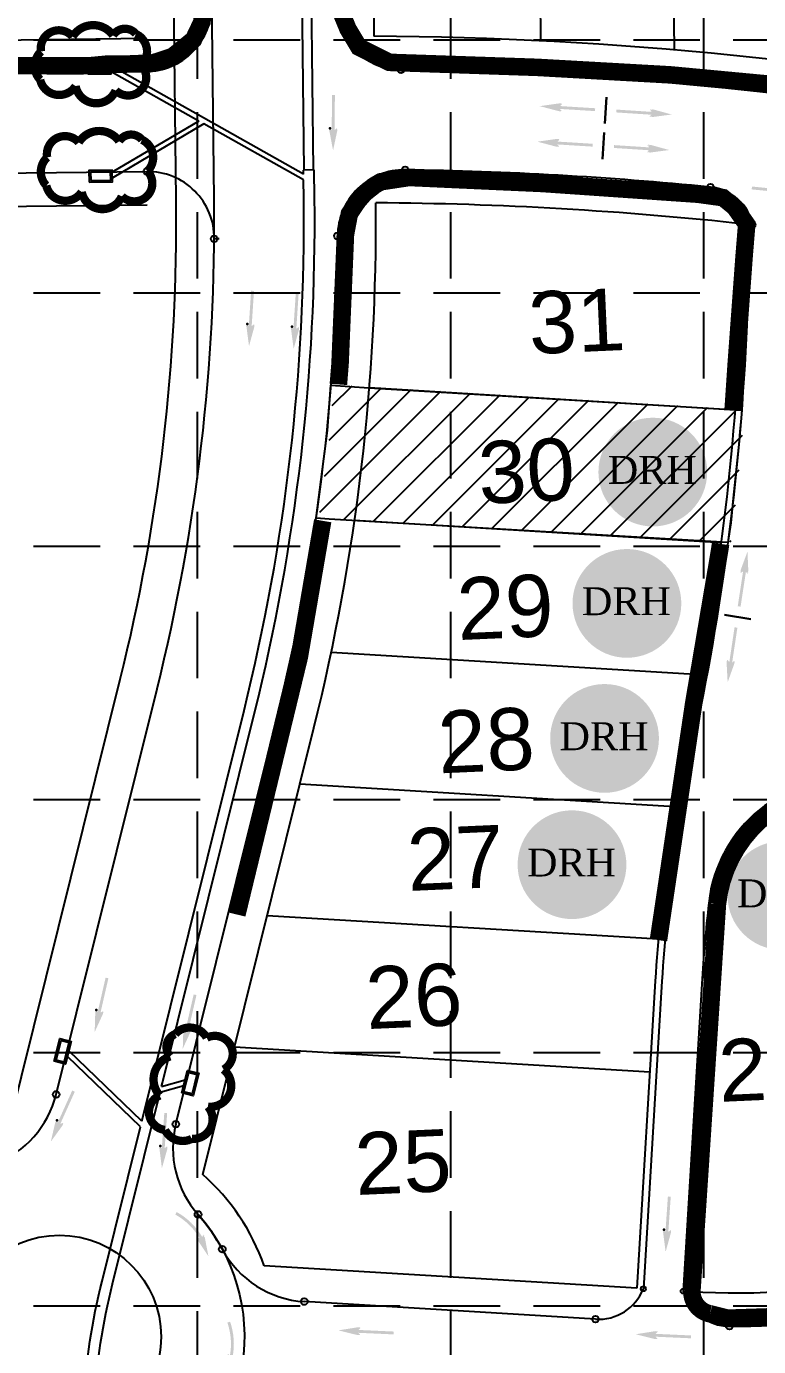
# Model space of a CAD drawing. Header units: feet. Extents: x 6037 to 11520, y 4436 to 7866.
# Drawn here: x 8891.8 to 9139, y 6650.5 to 7096.5 of the extents above; entities that cross this region are included whole.
import ezdxf
from ezdxf.enums import TextEntityAlignment as Align

# ---------------------------------------------------------------- set-up
doc = ezdxf.new("R2010")
doc.units = ezdxf.units.FT
doc.header["$LTSCALE"] = 0.4
doc.header["$MEASUREMENT"] = 0
doc.linetypes.add('DASHED2', pattern=[0.375, 0.25, -0.125])
doc.linetypes.add('HIDDEN', pattern=[0.375, 0.25, -0.125])
for name, color, linetype in [('1 DR HORTON LOT', 7, 'Continuous'), ('1 EROSION BLANKET', 84, 'Continuous'), ('1 LOT NUMBER', 7, 'Continuous'), ('1 SODDED LOT', 2, 'Continuous'), ('BASE', 7, 'Continuous'), ('grid', 254, 'HIDDEN'), ('LOTLINE', 7, 'Continuous'), ('PAVING', 7, 'Continuous'), ('ROW', 7, 'Continuous'), ('STORM', 7, 'Continuous'), ('STORM INLET', 7, 'Continuous')]:
    doc.layers.add(name, color=color, linetype=linetype)
doc.styles.add('DRHorton', font='dutcheb.ttf')
doc.styles.get("Standard").update_dxf_attribs({"font": 'ARIAL.TTF'})

# ---------------------------------------------------------------- blocks, each defined once
blk = doc.blocks.new('DRHorton')
h = blk.add_hatch(color=1)
h.paths.add_polyline_path([(78.69822540696084, 25.78470422915278, 1), (40.43404856909645, 25.78470422915278, 1)])
h.paths.add_polyline_path([(42.32948281545312, 17.90510793809595), (76.50029822822269, 17.90510793809595), (76.50029822822269, 34.86907338622756), (42.32948281545312, 34.86907338622756)], flags=24)
at = {"layer": 'BASE', "color": 176, "style": 'DRHorton'}
blk.add_text('DRH', height=9.814143575853077, dxfattribs=at).set_placement((59.39083912051757, 21.64263810623019), align=Align.CENTER)

msp = doc.modelspace()

# ---------------------------------------------------------------- hatches: boundary and pattern name
at = {"layer": '1 SODDED LOT'}
h = msp.add_hatch(dxfattribs=at)
h.set_pattern_fill('ANSI31', color=256, scale=60, style=0)
h.set_pattern_definition([(45, (1.04041867561682, 0.2034553309040348), (-5.303300858899106, 5.303300858899107), [])])
h.paths.add_polyline_path([(9008.52785893801, 6974.600619823215), (9134.418570892318, 6967.015358127732), (9133.465510819353, 6956.59934032041), (9131.535943549885, 6937.326483412042), (9130.687769981838, 6928.961664307586), (9129.740950700072, 6922.289191145943), (8995.12436154732, 6930.230222989583), (8990.645975670337, 6930.544258086578), (8994.46781265055, 6960.202115018357), (8995.628761720915, 6975.461403256948)])
h.paths.add_polyline_path([(9433.1731937739, 6958.757999193282), (9434.564522240134, 6821.064969304913), (9481.586926319183, 6807.52101882167), (9503.83446381338, 6801.003067570658), (9527.201899513193, 6795.297600176373), (9525.520212348876, 6937.371109410111), (9495.09277857308, 6947.162203523665), (9463.792046157118, 6959.091057040347), (9432.98126000683, 6970.835193424726)])
h.paths.add_polyline_path([(10047.3273361699, 5834.321964732684), (10182.00599470116, 5824.909856188971), (10185.53501493582, 5875.243845239642), (10048.62104924172, 5885.030874458242), (10045.0653290183, 5834.515466510275)])
h.paths.add_polyline_path([(10015.60524731607, 5592.875350085265), (10151.5557614311, 5562.680375982402), (10159.65382092244, 5603.991631898768), (10164.04499762996, 5630.246317245646), (10025.39195598644, 5652.241352050081), (10020.74199250802, 5627.800089016223), (10017.92041894364, 5612.956657899565), (10013.46689319952, 5593.464240761266)])
h.paths.add_polyline_path([(10001.0218576987, 5534.402171551361), (10134.33472496356, 5496.274015883329), (10117.37028215871, 5440.956513532375), (10113.16550493173, 5430.261631153378), (9981.248396506102, 5477.529890802815), (9986.705850658998, 5493.879209773011), (9998.81017428557, 5534.751608768869)])
h.paths.add_polyline_path([(8799.811367951577, 5797.585792012958), (8937.90831683025, 5755.169946811931), (8938.904090997696, 5756.449238733265), (8958.34353739152, 5776.678823374001), (8971.054306959102, 5789.676440794647), (8987.334043712557, 5807.761877199318), (8991.834919988014, 5813.311904288241), (8833.378331828279, 5856.267757607255), (8823.88221735754, 5843.496568411951), (8818.253376948225, 5836.239908352558), (8806.071013993966, 5822.017903043634), (8789.546429217875, 5805.988009748224)])
h.paths.add_polyline_path([(9300.855232264503, 5666.120061407158), (9335.757725457825, 5647.90570633985), (9418.13697882342, 5605.292278494195), (9427.474541872465, 5598.815854657276), (9416.169878493673, 5581.977829897578), (9407.867536122483, 5566.519481596742), (9399.603212533528, 5547.977890506384), (9398.582592952063, 5545.681376590807), (9270.58705641506, 5612.104355641559), (9260.788528510411, 5617.662520506434), (9264.348311135649, 5619.478897654686), (9272.035950292568, 5625.268601811252), (9278.977667712714, 5632.542671440398), (9285.485473518353, 5642.039096606802), (9296.987369449194, 5660.595222292092), (9299.409929785703, 5664.20188619209)])
h.paths.add_polyline_path([(9340.083506327372, 5715.391747261171), (9464.444091086652, 5650.81232984282), (9471.895389714597, 5665.112606341268), (9485.44507469536, 5691.047067409243), (9497.796262826634, 5716.363520695106), (9366.293710731488, 5768.240021584128), (9363.203783145542, 5761.051314749066), (9353.391772776888, 5741.520237185453), (9342.125481432662, 5722.468473826923), (9338.294872019536, 5716.715465529542)])
h.paths.add_polyline_path([(9575.043716532922, 5805.498601187099), (9699.561748800357, 5777.936329375018), (9697.430077040424, 5767.000516119912), (9689.854183371206, 5736.05648329931), (9681.146351479389, 5706.875880173991), (9670.600194451696, 5677.083154978905), (9660.319432957289, 5651.858948454616), (9651.878571515403, 5632.229914109992), (9534.787198525753, 5688.630507322773), (9524.715842070002, 5694.729814323483), (9530.18092058573, 5705.703313706877), (9536.329439332001, 5720.392670131208), (9540.471632020823, 5730.382848265133), (9548.043949010183, 5751.388452498603), (9553.091556863686, 5767.164685168278), (9557.735161800128, 5782.43849202972), (9563.94860538126, 5808.532298577193)])
h.paths.add_polyline_path([(9726.835890353153, 5864.795196468092), (9850.234421823849, 5856.108412127756), (9861.561354818403, 5855.026511186064), (9857.071458802935, 5792.935879610539), (9720.090404603447, 5803.398072707916), (9717.861205762181, 5803.506411342452), (9721.18795959906, 5826.204409434984), (9724.624972320069, 5864.880159960117)])
h.paths.add_polyline_path([(8953.396488701865, 6034.436575728772), (8960.948788059075, 6160.207292668181), (8982.89850439968, 6158.851143086611), (9005.641581321479, 6157.497221610529), (8997.658711528067, 6020.481024683542), (8952.70696958744, 6023.215365320315)])
h.paths.add_polyline_path([(8959.677006069538, 6176.026929471624), (8967.869531122007, 6310.865716301068), (8926.314604730775, 6313.257304036793), (8921.038545650377, 6312.91792124512), (8915.321333282665, 6310.923231769586), (8910.328185163682, 6307.596997705334), (8906.696795346972, 6303.250219453708), (8904.098874665306, 6297.978617704197), (8902.957177847036, 6292.106146216929), (8897.01413420723, 6193.566831417818), (8897.649561558312, 6188.067220206814), (8900.027553225596, 6183.127294719245), (8903.85932542765, 6179.296031397336), (8908.928408079171, 6176.896713173755), (8959.513141144018, 6173.84029549653)])
h.paths.add_polyline_path([(9499.022401671102, 6148.720666181383), (9507.232030023983, 6283.660731984966), (9518.731880035068, 6282.102623408206), (9550.353748258536, 6277.756428137587), (9556.246394565644, 6276.32490629944), (9561.301096903482, 6273.542888996872), (9565.544952669696, 6269.549373276477), (9568.5620661187, 6264.638445104401), (9570.232920211502, 6259.154286883066), (9570.429034131166, 6253.334179867759), (9561.803833847347, 6154.723118474762), (9560.554130128561, 6149.131587929873), (9557.70625398429, 6144.742467687955), (9553.748208792387, 6141.559151816509), (9549.066128789445, 6139.726331409485), (9511.309415628724, 6144.430868333518), (9504.230665741447, 6145.248878530734), (9499.0299524397, 6146.066880741908)])
h.paths.add_polyline_path([(9616.395478676697, 6639.762181060349), (9623.903753962028, 6765.681126909945), (9637.724000791432, 6764.227715332945), (9667.988717711787, 6762.454814192832), (9672.713026087253, 6762.181060687508), (9683.29277152418, 6762.04421188599), (9705.813593853747, 6761.748584613895), (9712.070384439785, 6761.792308189311), (9713.53093564425, 6624.565479426421), (9675.56196198852, 6624.816736253764), (9645.765127781933, 6626.198656790195), (9637.6924435831, 6626.584150983594), (9624.41907552022, 6627.755240033091), (9615.704737897957, 6628.437806972035)])
h.paths.add_polyline_path([(9758.380955632101, 6636.240832038189), (9757.19234984791, 6762.26737382049), (9892.087566777549, 6763.63368164643), (9893.75491778472, 6626.412483042568), (9758.461482444955, 6625.117889866349)])
h.paths.add_polyline_path([(10276.02367602393, 6641.944933819435), (10402.09790256472, 6638.450968932453), (10399.40754752284, 6548.360901665066), (10262.18803328039, 6552.341895272904), (10264.76680474189, 6642.368737052335)])
h.paths.add_polyline_path([(10162.1803404765, 6764.127466558117), (10163.54995864316, 6629.10197407212), (10208.4286215076, 6629.06190011752), (10214.14075587304, 6629.696095605088), (10219.62208399604, 6631.800481342156), (10224.3360303031, 6635.278362342218), (10227.98815897547, 6639.81855452498), (10230.35222661333, 6645.119896291815), (10231.27576067888, 6650.885370799466), (10234.08988650659, 6750.487483929786), (10233.43931346177, 6755.782468807847), (10231.27988195609, 6760.361848494638), (10227.77199798596, 6764.093741506249), (10223.31816314606, 6766.554216833121), (10162.12384954107, 6766.380760018872)])
h.paths.add_polyline_path([(9983.410065276561, 6638.559890547993), (9982.19168326455, 6764.516091279655), (10071.97360418704, 6765.471828742917), (10073.52614818631, 6628.214517260876), (9983.461478209718, 6627.245459080939)])
h.paths.add_polyline_path([(10282.42513815878, 6866.900006089432), (10408.37496100331, 6863.349843430724), (10409.71776143043, 6910.830244277846), (10272.53951883544, 6914.573205942519), (10271.1489704681, 6867.181274459499)])
h.paths.add_polyline_path([(10068.44196399759, 6781.192630300819), (10067.14167160109, 6916.189604633792), (10159.96062057281, 6917.117327064625), (10161.90545128679, 6779.884788282297), (10068.46355654639, 6778.918796742171)])
h.paths.add_polyline_path([(9787.00798002233, 6902.092005874241), (9788.347586459617, 6776.068011639072), (9813.48715663959, 6776.3278774188), (9835.00284361491, 6776.551941775953), (9833.504715193625, 6913.820098301907), (9786.811130160308, 6913.377839327859)])
h.paths.add_polyline_path([(9951.869916092566, 7083.820705666572), (9953.275212744766, 6948.731540474313), (9998.333224761946, 6949.29293521056), (10043.36369781607, 6949.76746577698), (10041.76400934933, 7087.021111666125), (9951.842259378738, 7086.057651701049)])
h.paths.add_polyline_path([(9562.977603033594, 6974.310407087038), (9561.110723334214, 7137.787704567065), (9567.671428676573, 7130.993875523778), (9580.62062884943, 7117.517494934889), (9591.808071329377, 7108.249310825173), (9604.221564340713, 7100.069847736311), (9606.756988797306, 7098.829168324042), (9608.197360462304, 6953.736240741826), (9598.739779933452, 6955.010780968661), (9584.783707582383, 6957.880724584531), (9567.748437684955, 6961.388241783381), (9562.914782993883, 6962.642784963124)])
h.paths.add_polyline_path([(9435.728694738029, 7364.000330754327), (9435.706116026473, 7375.289462442948), (9481.864877029098, 7375.758211115561), (9483.65415896621, 7182.9792900423), (9466.875041166046, 7186.544993537127), (9459.142627276042, 7188.216232373126), (9453.84694797237, 7189.212483023251), (9448.23953820453, 7190.291988152594), (9442.197672224838, 7191.416933856202), (9437.34298430116, 7192.325010625751)])
h.paths.add_polyline_path([(9064.850293005826, 7234.565889650748), (9063.17718692941, 7371.018064433943), (9157.638597337744, 7372.069426754195), (9159.435724420397, 7227.990670498495), (9159.436165985811, 7227.961066243872), (9153.615774499453, 7228.317347498663), (9137.73510984926, 7229.30213817971), (9129.678380880761, 7229.812030936439), (9109.822391112088, 7230.723557675774), (9073.882086723806, 7232.014061998912), (9064.893949106527, 7232.313849998456)])
h.paths.add_polyline_path([(9061.32745468698, 7539.736976078882), (9061.32745468698, 7541.97964810488), (9107.394075706336, 7542.517332284888), (9109.05514176577, 7405.245334473131), (9062.735636233221, 7404.723039394461)])
at = {"layer": 'PAVING', "linetype": 'Continuous', "lineweight": 30}
h = msp.add_hatch(color=256, dxfattribs=at)
edge = h.paths.add_edge_path()
edge.add_line((8996.555801806546, 7062.013074192126), (8995.866423346197, 7061.402454143922))
edge.add_line((8995.866423346197, 7061.402454143923), (8995.971175052957, 7073.311396192682))
edge.add_line((8995.971175052953, 7073.311396192681), (8995.003603751476, 7073.315351238757))
edge.add_line((8995.003603751476, 7073.315351238758), (8994.898657667143, 7061.410793218371))
edge.add_line((8994.898657667145, 7061.410793218371), (8994.341416447776, 7062.019078085524))
edge.add_line((8994.341416447776, 7062.019078085523), (8994.339684516024, 7062.020162993437))
edge.add_ellipse((8994.28119211795, 7061.418659157203), major_axis=(0.005556915045694732, 0.6300954488040985), ratio=0.2857142857142859, start_angle=342.8173277777778, end_angle=484.7269333333335)
edge.add_line((8994.130066377042, 7061.061020132134), (8994.130529893071, 7061.062267782094))
edge.add_line((8994.130529893066, 7061.062267782094), (8995.351945320754, 7054.601451760338))
edge.add_line((8995.35194532076, 7054.601451760338), (8996.736358642906, 7061.034874178396))
edge.add_line((8996.736358642906, 7061.034874178396), (8996.737267589262, 7061.033429112098))
edge.add_ellipse((8996.594564992345, 7061.403576642584), major_axis=(0.005556915045694732, 0.6300954488040985), ratio=0.2857142857142855, start_angle=234.1684722222222, end_angle=374.4967194444445)
edge.add_line((8996.554879736806, 7062.014008534352), (8996.555801806544, 7062.013074192126))
edge.add_line((8996.555801806546, 7062.013074192126), (8996.555801806546, 7062.013074192126))
h = msp.add_hatch(color=256, dxfattribs=at)
edge = h.paths.add_edge_path()
edge.add_line((9072.484899120209, 7067.997857568434), (9071.914180656417, 7068.597361673534))
edge.add_line((9071.914180656417, 7068.597361673532), (9083.800867315204, 7067.863611536101))
edge.add_line((9083.800867315204, 7067.863611536102), (9083.861924349625, 7068.829227409094))
edge.add_line((9083.861924349629, 7068.829227409093), (9071.975131943023, 7069.56320585056))
edge.add_line((9071.975131943023, 7069.563205850562), (9072.633901176443, 7070.207238219116))
edge.add_line((9072.633901176445, 7070.207238219116), (9072.635355925222, 7070.208810089643))
edge.add_ellipse((9072.029230874174, 7070.291359164934), major_axis=(0.6289239918097324, -0.03880302162658782), ratio=0.2857142857142854, start_angle=345.5032805555555, end_angle=485.8315277777779)
edge.add_line((9071.670044677898, 7070.459758884219), (9071.671127869588, 7070.45755581883))
edge.add_line((9071.67112786959, 7070.457555818832), (9065.154449188944, 7069.530445362973))
edge.add_line((9065.154449188945, 7069.530445362974), (9071.515355729058, 7067.855952723789))
edge.add_line((9071.515355729058, 7067.855952723789), (9071.51407227404, 7067.857081328214))
edge.add_ellipse((9071.881460640723, 7067.982661640881), major_axis=(0.6289239918097324, -0.03880302162658782), ratio=0.2857142857142856, start_angle=235.2730666666667, end_angle=377.1826722222223)
edge.add_line((9072.485589525899, 7067.998675108758), (9072.484899120205, 7067.997857568434))
edge.add_line((9072.484899120209, 7067.997857568434), (9072.484899120209, 7067.997857568434))
edge.add_line((9072.484899120209, 7067.997857568434), (9072.484899120209, 7067.997857568434))
h = msp.add_hatch(color=256, dxfattribs=at)
edge = h.paths.add_edge_path()
edge.add_line((9102.230091853115, 7066.116251573039), (9102.87195551141, 7066.639099275184))
edge.add_line((9102.871955511408, 7066.639099275186), (9090.987697606022, 7067.408912320958))
edge.add_line((9090.987697606022, 7067.408912320958), (9091.048761363803, 7068.374753136306))
edge.add_line((9091.048761363807, 7068.374753136306), (9102.93313174037, 7067.604936728856))
edge.add_line((9102.933131740368, 7067.604936728854), (9102.361118690764, 7068.326844919582))
edge.add_line((9102.36111869076, 7068.32684491958), (9102.359011208768, 7068.328701948041))
edge.add_ellipse((9102.970706783288, 7068.3342202316), major_axis=(-0.6288007243015328, 0.04075182301578636), ratio=0.2857142857142855, start_angle=-125.83152777777792, end_angle=14.496719444444523, ccw=False)
edge.add_line((9103.348248943757, 7068.456019681989), (9103.34776720579, 7068.453491617694))
edge.add_line((9103.34776720579, 7068.453491617696), (9109.695773927018, 7066.712742123418))
edge.add_line((9109.695773927018, 7066.712742123416), (9103.174258235753, 7065.853544379868))
edge.add_line((9103.174258235753, 7065.853544379868), (9103.175036340253, 7065.854432620307))
edge.add_ellipse((9102.826399407726, 7066.025303671646), major_axis=(-0.6288007243015328, 0.04075182301578636), ratio=0.2857142857142859, start_angle=-17.182672222222322, end_angle=124.7269333333333, ccw=False)
edge.add_line((9102.229103152175, 7066.117310867881), (9102.230091853113, 7066.11625157304))
edge.add_line((9102.230091853115, 7066.116251573039), (9102.230091853115, 7066.116251573039))
edge.add_line((9102.230091853115, 7066.116251573039), (9102.230091853115, 7066.116251573039))
h = msp.add_hatch(color=256, dxfattribs=at)
edge = h.paths.add_edge_path()
edge.add_line((9071.665279612767, 7055.997299746205), (9071.094561148975, 7056.596803851304))
edge.add_line((9071.094561148975, 7056.5968038513), (9082.981247807762, 7055.86305371387))
edge.add_line((9082.981247807766, 7055.863053713871), (9083.042304842187, 7056.828669586862))
edge.add_line((9083.042304842187, 7056.828669586861), (9071.155512435582, 7057.562648028328))
edge.add_line((9071.155512435584, 7057.56264802833), (9071.814281669003, 7058.206680396885))
edge.add_line((9071.814281668998, 7058.206680396885), (9071.815736417775, 7058.208252267411))
edge.add_ellipse((9071.209611366732, 7058.290801342702), major_axis=(0.6289239918097324, -0.03880302162658782), ratio=0.2857142857142854, start_angle=345.5032805555555, end_angle=485.8315277777779)
edge.add_line((9070.850425170456, 7058.459201061989), (9070.851508362146, 7058.4569979966))
edge.add_line((9070.851508362148, 7058.4569979966), (9064.334829681502, 7057.529887540742))
edge.add_line((9064.334829681504, 7057.529887540742), (9070.695736221616, 7055.855394901557))
edge.add_line((9070.695736221616, 7055.855394901557), (9070.694452766598, 7055.856523505982))
edge.add_ellipse((9071.061841133287, 7055.982103818649), major_axis=(0.6289239918097324, -0.03880302162658782), ratio=0.2857142857142856, start_angle=235.2730666666667, end_angle=377.1826722222223)
edge.add_line((9071.665970018457, 7055.998117286528), (9071.665279612764, 7055.997299746204))
edge.add_line((9071.665279612767, 7055.997299746205), (9071.665279612767, 7055.997299746205))
edge.add_line((9071.665279612767, 7055.997299746205), (9071.665279612767, 7055.997299746205))
h = msp.add_hatch(color=256, dxfattribs=at)
edge = h.paths.add_edge_path()
edge.add_line((9101.410472345673, 7054.115693750808), (9102.052336003968, 7054.638541452952))
edge.add_line((9102.052336003966, 7054.638541452954), (9090.16807809858, 7055.408354498726))
edge.add_line((9090.16807809858, 7055.408354498726), (9090.229141856362, 7056.374195314074))
edge.add_line((9090.229141856365, 7056.374195314074), (9102.113512232929, 7055.604378906624))
edge.add_line((9102.11351223293, 7055.604378906624), (9101.541499183326, 7056.326287097352))
edge.add_line((9101.541499183324, 7056.32628709735), (9101.539391701332, 7056.328144125811))
edge.add_ellipse((9102.151087275846, 7056.333662409368), major_axis=(-0.6288007243015328, 0.04075182301578636), ratio=0.2857142857142855, start_angle=-125.83152777777792, end_angle=14.496719444444523, ccw=False)
edge.add_line((9102.528629436321, 7056.455461859758), (9102.528147698355, 7056.452933795463))
edge.add_line((9102.528147698355, 7056.452933795465), (9108.876154419582, 7054.712184301186))
edge.add_line((9108.876154419577, 7054.712184301185), (9102.354638728311, 7053.852986557637))
edge.add_line((9102.354638728311, 7053.852986557637), (9102.355416832812, 7053.853874798076))
edge.add_ellipse((9102.00677990029, 7054.024745849414), major_axis=(-0.6288007243015328, 0.04075182301578636), ratio=0.2857142857142859, start_angle=-17.182672222222322, end_angle=124.7269333333333, ccw=False)
edge.add_line((9101.409483644733, 7054.11675304565), (9101.410472345671, 7054.115693750809))
edge.add_line((9101.410472345673, 7054.115693750808), (9101.410472345673, 7054.115693750808))
edge.add_line((9101.410472345673, 7054.115693750808), (9101.410472345673, 7054.115693750808))
at = {"layer": 'PAVING'}
h = msp.add_hatch(color=256, dxfattribs=at)
edge = h.paths.add_edge_path()
edge.add_line((9147.906655100223, 7039.753099318439), (9148.565159037285, 7040.254786936209))
edge.add_line((9148.565159037285, 7040.25478693621), (9136.712439594465, 7041.413338179575))
edge.add_line((9136.712439594463, 7041.413338179576), (9136.805338330798, 7042.376630903084))
edge.add_line((9136.805338330802, 7042.376630903083), (9148.657837935696, 7041.217957280652))
edge.add_line((9148.657837935694, 7041.217957280653), (9148.10951116408, 7041.95796626432))
edge.add_line((9148.109511164083, 7041.957966264319), (9148.108048835229, 7041.960033935668))
edge.add_ellipse((9148.719597197305, 7041.945521360529), major_axis=(-0.6271293849144712, 0.06131792955783588), ratio=0.2857142857142855, start_angle=-125.83152777777792, end_angle=14.496719444444523, ccw=False)
edge.add_line((9149.100924892793, 7042.054894182325), (9149.099729970561, 7042.052892532951))
edge.add_line((9149.09972997056, 7042.052892532949), (9155.387388400984, 7040.10493867918))
edge.add_line((9155.387388400984, 7040.10493867918), (9148.841796329665, 7039.459368569344))
edge.add_line((9148.841796329667, 7039.459368569343), (9148.842624801251, 7039.460372938177))
edge.add_ellipse((9148.499769344256, 7039.642567332785), major_axis=(-0.6271293849144712, 0.06131792955783588), ratio=0.2857142857142855, start_angle=-17.182672222222322, end_angle=124.7269333333333, ccw=False)
edge.add_line((9147.905805724276, 7039.754081653738), (9147.906655100223, 7039.753099318438))
edge.add_line((9147.906655100223, 7039.753099318439), (9147.906655100223, 7039.753099318439))
edge.add_line((9147.906655100223, 7039.753099318439), (9147.906655100223, 7039.753099318439))
at = {"layer": 'PAVING', "linetype": 'Continuous', "lineweight": 30}
h = msp.add_hatch(color=256, dxfattribs=at)
edge = h.paths.add_edge_path()
edge.add_line((8968.597167174388, 6995.802155392517), (8967.874254689705, 6995.231497086987))
edge.add_line((8967.874254689701, 6995.231497086987), (8968.652409802964, 7007.115557134879))
edge.add_line((8968.652409802968, 7007.115557134881), (8967.686360610363, 7007.174093538575))
edge.add_line((8967.68636061036, 7007.174093538575), (8966.908445811332, 6995.294774688169))
edge.add_line((8966.908445811336, 6995.294774688167), (8966.386692053395, 6995.933354137432))
edge.add_line((8966.386692053395, 6995.933354137432), (8966.384750825831, 6995.934605924157))
edge.add_ellipse((8966.292326681149, 6995.337373973305), major_axis=(0.04119077063332988, 0.6287721958890156), ratio=0.2857142857142858, start_angle=342.8173277777778, end_angle=484.7269333333335)
edge.add_line((8966.121212275404, 6994.988856366919), (8966.121595120652, 6994.990021379489))
edge.add_line((8966.121595120652, 6994.99002137949), (8966.975849255497, 6988.470351401101))
edge.add_line((8966.975849255497, 6988.470351401102), (8968.721905052003, 6994.815285738501))
edge.add_line((8968.721905052003, 6994.815285738501), (8968.722678069262, 6994.813827372443))
edge.add_ellipse((8968.601142188849, 6995.191454510324), major_axis=(0.04119077063332988, 0.6287721958890156), ratio=0.2857142857142856, start_angle=234.1684722222222, end_angle=374.4967194444445)
edge.add_line((8968.596050918073, 6995.803153858823), (8968.597167174388, 6995.802155392516))
edge.add_line((8968.597167174388, 6995.802155392517), (8968.597167174388, 6995.802155392517))
h = msp.add_hatch(color=256, dxfattribs=at)
edge = h.paths.add_edge_path()
edge.add_line((8983.667377805166, 6994.871184693466), (8982.944465320483, 6994.300526387936))
edge.add_line((8982.944465320488, 6994.300526387937), (8983.722620433751, 7006.184586435828))
edge.add_line((8983.722620433751, 7006.184586435829), (8982.756571241147, 7006.243122839523))
edge.add_line((8982.756571241143, 7006.243122839523), (8981.978656442116, 6994.363803989118))
edge.add_line((8981.97865644212, 6994.363803989118), (8981.456902684178, 6995.002383438382))
edge.add_line((8981.456902684178, 6995.002383438381), (8981.454961456615, 6995.003635225106))
edge.add_ellipse((8981.362537311932, 6994.406403274255), major_axis=(0.04119077063332988, 0.6287721958890156), ratio=0.2857142857142858, start_angle=342.8173277777778, end_angle=484.7269333333335)
edge.add_line((8981.191422906186, 6994.057885667869), (8981.191805751434, 6994.059050680439))
edge.add_line((8981.19180575143, 6994.059050680439), (8982.046059886276, 6987.53938070205))
edge.add_line((8982.046059886281, 6987.53938070205), (8983.792115682787, 6993.88431503945))
edge.add_line((8983.792115682787, 6993.88431503945), (8983.792888700045, 6993.882856673393))
edge.add_ellipse((8983.671352819627, 6994.260483811274), major_axis=(0.04119077063332988, 0.6287721958890156), ratio=0.2857142857142856, start_angle=234.1684722222222, end_angle=374.4967194444445)
edge.add_line((8983.666261548857, 6994.872183159773), (8983.667377805172, 6994.871184693467))
edge.add_line((8983.667377805166, 6994.871184693466), (8983.667377805166, 6994.871184693466))
h = msp.add_hatch(color=256, dxfattribs=at)
edge = h.paths.add_edge_path()
edge.add_line((9135.224887280376, 6911.557628654544), (9134.759750885234, 6912.242757483573))
edge.add_line((9134.759750885234, 6912.242757483573), (9132.956287012286, 6900.470922390906))
edge.add_line((9132.956287012288, 6900.470922390906), (9131.999342323823, 6900.616251183898))
edge.add_line((9131.999342323817, 6900.616251183899), (9133.803040986817, 6912.387871422677))
edge.add_line((9133.803040986817, 6912.387871422677), (9133.03405698875, 6911.880834849233))
edge.add_line((9133.03405698875, 6911.880834849231), (9133.03210188081, 6911.879451232682))
edge.add_ellipse((9133.079969299577, 6912.489296068862), major_axis=(-0.09545337829353409, -0.622848140786191), ratio=0.2857142857142856, start_angle=-125.83152777777792, end_angle=14.496719444444523, ccw=False)
edge.add_line((9132.991571211704, 6912.87602466045), (9132.993810076752, 6912.874942226188))
edge.add_line((9132.99381007675, 6912.874942226191), (9135.281870635634, 6919.046689218578))
edge.add_line((9135.281870635634, 6919.046689218576), (9135.568848626554, 6912.475061133583))
edge.add_line((9135.568848626554, 6912.475061133583), (9135.56812827463, 6912.47650855174))
edge.add_ellipse((9135.367493407377, 6912.144107721628), major_axis=(-0.09545337829353409, -0.622848140786191), ratio=0.2857142857142858, start_angle=-17.182672222222322, end_angle=124.7269333333333, ccw=False)
edge.add_line((9135.223728540032, 6911.557115482706), (9135.224887280372, 6911.557628654542))
edge.add_line((9135.224887280376, 6911.557628654544), (9135.224887280376, 6911.557628654544))
edge.add_line((9135.224887280376, 6911.557628654544), (9135.224887280376, 6911.557628654544))
h = msp.add_hatch(color=256, dxfattribs=at)
edge = h.paths.add_edge_path()
edge.add_line((9130.755649627918, 6882.089917088126), (9130.10815536279, 6881.573624930233))
edge.add_line((9130.108155362794, 6881.573624930231), (9131.876237998262, 6893.350874483286))
edge.add_line((9131.876237998256, 6893.350874483288), (9130.919523115797, 6893.496100833375))
edge.add_line((9130.919523115803, 6893.496100833374), (9129.15155289132, 6881.718856264363))
edge.add_line((9129.15155289132, 6881.718856264363), (9128.567633993433, 6882.430931296581))
edge.add_line((9128.567633993433, 6882.43093129658), (9128.566053714998, 6882.433142308911))
edge.add_ellipse((9128.430940679424, 6881.836529803499), major_axis=(0.09352276084959836, 0.6231409528441627), ratio=0.2857142857142856, start_angle=345.5032805555555, end_angle=485.8315277777779)
edge.add_line((9128.231847398341, 6881.49340432948), (9128.23435949821, 6881.493473629984))
edge.add_line((9128.234359498205, 6881.493473629985), (9128.589515591753, 6874.921038916001))
edge.add_line((9128.589515591759, 6874.921038916002), (9130.812192768988, 6881.111850195082))
edge.add_line((9130.812192768988, 6881.111850195081), (9130.81099484261, 6881.110967554924))
edge.add_ellipse((9130.717944484777, 6881.48791090972), major_axis=(0.09352276084959836, 0.6231409528441627), ratio=0.2857142857142859, start_angle=235.2730666666667, end_angle=377.1826722222223)
edge.add_line((9130.754696611062, 6882.091133511125), (9130.755649627914, 6882.089917088123))
edge.add_line((9130.755649627918, 6882.089917088126), (9130.755649627918, 6882.089917088126))
edge.add_line((9130.755649627918, 6882.089917088126), (9130.755649627918, 6882.089917088126))
h = msp.add_hatch(color=256, dxfattribs=at)
edge = h.paths.add_edge_path()
edge.add_line((8917.633060195532, 6763.76532128555), (8916.828458365437, 6763.317301497596))
edge.add_line((8916.828458365435, 6763.317301497596), (8919.492724010932, 6774.925015521539))
edge.add_line((8919.49272401093, 6774.92501552154), (8918.548258979568, 6775.136899964631))
edge.add_line((8918.548258979568, 6775.136899964631), (8915.885020525195, 6763.533962026454))
edge.add_line((8915.885020525195, 6763.533962026454), (8915.471785817073, 6764.247522670827))
edge.add_line((8915.471785817073, 6764.247522670827), (8915.470128043453, 6764.249038511477))
edge.add_ellipse((8915.28360184735, 6763.674202705527), major_axis=(0.1409812154708512, 0.6141461151817413), ratio=0.2857142857142858, start_angle=342.8173277777778, end_angle=484.7269333333335)
edge.add_line((8915.059074747809, 6763.357450052198), (8915.059656815143, 6763.358604747265))
edge.add_line((8915.059656815141, 6763.358604747264), (8914.862805139857, 6756.786136434654))
edge.add_line((8914.862805139861, 6756.786136434654), (8917.59874151498, 6762.771286803347))
edge.add_line((8917.598741514981, 6762.771286803348), (8917.599291900364, 6762.769609731899))
edge.add_ellipse((8917.539561726986, 6763.161790215706), major_axis=(0.1409812154708512, 0.6141461151817413), ratio=0.2857142857142856, start_angle=234.1684722222222, end_angle=374.4967194444445)
edge.add_line((8917.63212984673, 6763.766466291966), (8917.63306019553, 6763.76532128555))
edge.add_line((8917.633060195532, 6763.76532128555), (8917.633060195532, 6763.76532128555))
h = msp.add_hatch(color=256, dxfattribs=at)
edge = h.paths.add_edge_path()
edge.add_line((8947.37365736027, 6758.105160729125), (8946.569055530174, 6757.65714094117))
edge.add_line((8946.569055530174, 6757.657140941169), (8949.23332117567, 6769.264854965112))
edge.add_line((8949.23332117567, 6769.264854965112), (8948.288856144309, 6769.476739408203))
edge.add_line((8948.288856144309, 6769.476739408206), (8945.625617689935, 6757.873801470028))
edge.add_line((8945.625617689937, 6757.873801470028), (8945.212382981816, 6758.587362114401))
edge.add_line((8945.212382981816, 6758.587362114401), (8945.210725208195, 6758.588877955051))
edge.add_ellipse((8945.024199012087, 6758.014042149101), major_axis=(0.1409812154708512, 0.6141461151817413), ratio=0.2857142857142858, start_angle=342.8173277777778, end_angle=484.7269333333335)
edge.add_line((8944.799671912551, 6757.697289495771), (8944.800253979885, 6757.698444190837))
edge.add_line((8944.800253979884, 6757.698444190839), (8944.6034023046, 6751.125975878229))
edge.add_line((8944.603402304601, 6751.125975878229), (8947.33933867972, 6757.111126246922))
edge.add_line((8947.339338679718, 6757.11112624692), (8947.3398890651, 6757.109449175471))
edge.add_ellipse((8947.280158891726, 6757.501629659281), major_axis=(0.1409812154708512, 0.6141461151817413), ratio=0.2857142857142856, start_angle=234.1684722222222, end_angle=374.4967194444445)
edge.add_line((8947.372727011472, 6758.10630573554), (8947.373657360273, 6758.105160729124))
edge.add_line((8947.37365736027, 6758.105160729125), (8947.37365736027, 6758.105160729125))
h = msp.add_hatch(color=256, dxfattribs=at)
edge = h.paths.add_edge_path()
edge.add_line((8904.136303215639, 6726.040150355202), (8903.259182074646, 6725.75905611373))
edge.add_line((8903.259182074644, 6725.759056113729), (8908.152960553178, 6736.616623693084))
edge.add_line((8908.15296055318, 6736.616623693085), (8907.268770843422, 6737.010015870557))
edge.add_line((8907.268770843426, 6737.010015870556), (8902.376875085722, 6726.156784436256))
edge.add_line((8902.376875085718, 6726.156784436257), (8902.111964204134, 6726.937702489876))
edge.add_line((8902.111964204134, 6726.937702489877), (8902.110631915846, 6726.939525366206))
edge.add_ellipse((8901.814757929904, 6726.412565346497), major_axis=(0.2589440522967518, 0.5744555583650596), ratio=0.2857142857142858, start_angle=342.8173277777778, end_angle=484.7269333333335)
edge.add_line((8901.532351629718, 6726.146123298361), (8901.533104164437, 6726.147064214024))
edge.add_line((8901.533104164439, 6726.147064214026), (8900.048165627744, 6719.741619018349))
edge.add_line((8900.048165627744, 6719.741619018349), (8903.907180302565, 6725.072112781051))
edge.add_line((8903.907180302565, 6725.072112781051), (8903.907474434014, 6725.070459752758))
edge.add_ellipse((8903.925994104793, 6725.466730203104), major_axis=(0.2589440522967518, 0.5744555583650596), ratio=0.2857142857142856, start_angle=234.1684722222222, end_angle=374.4967194444445)
edge.add_line((8904.135608078039, 6726.041416247648), (8904.136303215637, 6726.040150355201))
edge.add_line((8904.136303215639, 6726.040150355202), (8904.136303215639, 6726.040150355202))
h = msp.add_hatch(color=256, dxfattribs=at)
edge = h.paths.add_edge_path()
edge.add_line((8939.225185707695, 6718.094656706048), (8938.499427117498, 6717.527752568537))
edge.add_line((8938.4994271175, 6717.527752568536), (8939.339082587258, 6729.407664793726))
edge.add_line((8939.339082587252, 6729.407664793725), (8938.373225926156, 6729.471148016453))
edge.add_line((8938.373225926158, 6729.471148016454), (8937.533847725546, 6717.596113212569))
edge.add_line((8937.533847725548, 6717.59611321257), (8937.015371362855, 6718.237294915444))
edge.add_line((8937.01537136285, 6718.237294915444), (8937.01349937778, 6718.238536550705))
edge.add_ellipse((8936.91798619234, 6717.641790829528), major_axis=(0.04444369714053693, 0.6285506425725526), ratio=0.2857142857142858, start_angle=342.8173277777778, end_angle=484.7269333333335)
edge.add_line((8936.745070730736, 6717.294163292615), (8936.74546748866, 6717.295394026632))
edge.add_line((8936.74546748866, 6717.295394026633), (8937.566001830135, 6710.77137582136))
edge.add_line((8937.566001830133, 6710.771375821359), (8939.344793257424, 6717.107247796745))
edge.add_line((8939.344793257427, 6717.107247796745), (8939.345596039597, 6717.105675844618))
edge.add_ellipse((8939.226015755721, 6717.483926793911), major_axis=(0.04444369714053693, 0.6285506425725526), ratio=0.2857142857142856, start_angle=234.1684722222222, end_angle=374.4967194444445)
edge.add_line((8939.224089690479, 6718.095644296467), (8939.225185707695, 6718.094656706047))
edge.add_line((8939.225185707695, 6718.094656706048), (8939.225185707695, 6718.094656706048))
h = msp.add_hatch(color=256, dxfattribs=at)
edge = h.paths.add_edge_path()
edge.add_line((9109.285298924196, 6689.850264062318), (9108.560637956758, 6689.281828604737))
edge.add_line((9108.560637956756, 6689.281828604738), (9109.374776607363, 6701.163193122027))
edge.add_line((9109.374776607368, 6701.163193122027), (9108.409168810787, 6701.225066752613))
edge.add_line((9108.409168810784, 6701.225066752611), (9107.595194119995, 6689.348212753864))
edge.add_line((9107.595194119998, 6689.348212753864), (9107.07517466624, 6689.988259268381))
edge.add_line((9107.075174666239, 6689.988259268383), (9107.073703670447, 6689.989406788443))
edge.add_ellipse((9106.979470289223, 6689.392457650204), major_axis=(0.04309581353635015, 0.6286444790213015), ratio=0.2857142857142856, start_angle=342.8173277777778, end_angle=484.7269333333335)
edge.add_line((9106.807300636143, 6689.044460145394), (9106.807472203898, 6689.045684296185))
edge.add_line((9106.8074722039, 6689.045684296186), (9107.641815015184, 6682.523671213237))
edge.add_line((9107.641815015186, 6682.523671213238), (9109.406900405409, 6688.8631265357))
edge.add_line((9109.406900405407, 6688.863126535698), (9109.408224066477, 6688.861549442461))
edge.add_ellipse((9109.287832989983, 6689.239543099517), major_axis=(0.04309581353635015, 0.6286444790213015), ratio=0.2857142857142856, start_angle=234.1684722222222, end_angle=374.4967194444445)
edge.add_line((9109.284595243782, 6689.851255048558), (9109.285298924196, 6689.850264062317))
edge.add_line((9109.285298924196, 6689.850264062318), (9109.285298924196, 6689.850264062318))
at = {"layer": 'PAVING', "linetype": 'Continuous', "lineweight": 30, "extrusion": (0, 0, -1)}
h = msp.add_hatch(color=256, dxfattribs=at)
edge = h.paths.add_edge_path()
edge.add_line((-8949.616425449747, 6686.486500812411), (-8953.274944304521, 6681.015456731969))
edge.add_line((-8953.274944304518, 6681.01545673197), (-8952.026732679133, 6687.467993301692))
edge.add_line((-8952.026732679135, 6687.467993301691), (-8952.027883511562, 6687.468493895176))
edge.add_ellipse((-8951.75544838862, 6687.745123207798), major_axis=(0.2376818175062378, 0.5835739340438381), ratio=0.2857142857142858, start_angle=-17.182672222222322, end_angle=124.7269333333333, ccw=False)
edge.add_line((-8951.479118015302, 6688.282589278407), (-8951.475957402257, 6688.281574338827))
edge.add_line((-8951.475957402257, 6688.281574338827), (-8951.181405207115, 6687.51318545927))
edge.add_line((-8951.181405207113, 6687.513185459271), (-8951.188482806987, 6687.523403238282))
edge.add_arc((-8931.361129037268, 6675.890259944232), 22.98812694435021, 119.19064723984019, 149.5989166842847, ccw=False)
edge.add_line((-8942.572833505157, 6695.958933584956), (-8942.100877169796, 6695.114143699219))
edge.add_arc((-8931.361129037268, 6675.890259944232), 22.0204426970599, 119.1906472398402, 149.2664527953958)
edge.add_line((-8950.288870949473, 6687.143725307379), (-8950.287327681634, 6687.144045583892))
edge.add_line((-8950.28732768163, 6687.144045583892), (-8949.425353452389, 6687.458309968325))
edge.add_line((-8949.42535345239, 6687.458309968326), (-8949.422537994998, 6687.459420568594))
edge.add_ellipse((-8949.610914522884, 6686.877427162248), major_axis=(0.2376818175062378, 0.5835739340438381), ratio=0.2857142857142855, start_angle=-125.83152777777792, end_angle=14.496719444444523, ccw=False)
edge.add_line((-8949.614875036441, 6686.480744030583), (-8949.61662556503, 6686.484748233881))
at = {"layer": 'PAVING', "linetype": 'Continuous', "lineweight": 30}
h = msp.add_hatch(color=256, dxfattribs=at)
edge = h.paths.add_edge_path()
edge.add_line((8959.539955841237, 6647.166310593239), (8958.631464329656, 6640.647890125823))
edge.add_line((8958.63146432965, 6640.647890125824), (8961.992264441615, 6646.295592663644))
edge.add_line((8961.992264441618, 6646.295592663644), (8961.993634762746, 6646.295074151363))
edge.add_ellipse((8961.974291222288, 6646.682850490584), major_axis=(0.2108172309454434, 0.5938074174721624), ratio=0.2857142857142858, start_angle=235.2730666666667, end_angle=377.1826722222223)
edge.add_line((8962.125578613131, 6647.267949072883), (8962.12231470738, 6647.269430524382))
edge.add_line((8962.12231470738, 6647.269430524383), (8961.391416648285, 6646.891581976432))
edge.add_line((8961.391416648283, 6646.891581976432), (8961.403502641086, 6646.894534415764))
edge.add_arc((8938.861443505033, 6651.401141983755), 22.98812610599944, 348.6944771476009, 379.1027465920454)
edge.add_line((8960.583687799888, 6658.924309063302), (8959.669290819626, 6658.607621800478))
edge.add_arc((8938.861443505033, 6651.401141983755), 22.02044189399947, 349.02694103648975, 379.1027465920453, ccw=False)
edge.add_line((8960.479281149757, 6647.209608043384), (8960.478345560708, 6647.210845032342))
edge.add_line((8960.47834556071, 6647.210845032342), (8960.043910327739, 6648.018977600952))
edge.add_line((8960.043910327739, 6648.018977600952), (8960.0425475992, 6648.021679490214))
edge.add_ellipse((8959.795972490601, 6647.461855652016), major_axis=(0.2108172309454434, 0.5938074174721624), ratio=0.2857142857142854, start_angle=345.5032805555555, end_angle=485.8315277777779)
edge.add_line((8959.53500945893, 6647.163072321384), (8959.538980393962, 6647.164897051064))
at = {"layer": 'PAVING'}
h = msp.add_hatch(color=256, dxfattribs=at)
edge = h.paths.add_edge_path()
edge.add_line((9004.493426008734, 6654.578391527209), (9003.913428531716, 6655.168997904296))
edge.add_line((9003.913428531718, 6655.168997904296), (9015.81031332649, 6654.624897472971))
edge.add_line((9015.810313326487, 6654.62489747297), (9015.85610741668, 6655.591282756879))
edge.add_line((9015.856107416683, 6655.59128275688), (9003.958772977978, 6656.135363252042))
edge.add_line((9003.958772977972, 6656.135363252043), (9004.607116322455, 6656.790005108663))
edge.add_line((9004.607116322459, 6656.790005108662), (9004.609038447341, 6656.791483026937))
edge.add_ellipse((9004.001674006995, 6656.864355865513), major_axis=(0.6294628755005313, -0.02876877256793565), ratio=0.2857142857142856, start_angle=345.5032805555555, end_angle=485.8315277777779)
edge.add_line((9003.63984800746, 6657.027006323713), (9003.640246555666, 6657.02454889069))
edge.add_line((9003.640246555668, 6657.02454889069), (8997.13898310536, 6655.993940777981))
edge.add_line((8997.138983105357, 6655.99394077798), (9003.526569474947, 6654.421427186998))
edge.add_line((9003.526569474949, 6654.421427186998), (9003.525399579168, 6654.42217216801))
edge.add_ellipse((9003.890738668977, 6654.553595192146), major_axis=(0.6294628755005313, -0.02876877256793565), ratio=0.2857142857142856, start_angle=235.2730666666667, end_angle=377.1826722222223)
edge.add_line((9004.49453544077, 6654.579240542685), (9004.493426008732, 6654.578391527209))
edge.add_line((9004.493426008734, 6654.578391527209), (9004.493426008734, 6654.578391527209))
edge.add_line((9004.493426008734, 6654.578391527209), (9004.493426008734, 6654.578391527209))
h = msp.add_hatch(color=256, dxfattribs=at)
edge = h.paths.add_edge_path()
edge.add_line((9104.867606188325, 6653.258500017215), (9104.287608711307, 6653.849106394302))
edge.add_line((9104.287608711307, 6653.849106394301), (9116.184493506076, 6653.305005962977))
edge.add_line((9116.184493506078, 6653.305005962977), (9116.23028759627, 6654.271391246886))
edge.add_line((9116.230287596269, 6654.271391246887), (9104.332953157565, 6654.815471742049))
edge.add_line((9104.332953157564, 6654.815471742049), (9104.981296502046, 6655.470113598669))
edge.add_line((9104.98129650205, 6655.470113598669), (9104.983266017853, 6655.471606306323))
edge.add_ellipse((9104.375901577507, 6655.544479144897), major_axis=(0.6294628755005313, -0.02876877256793565), ratio=0.2857142857142856, start_angle=345.5032805555555, end_angle=485.8315277777779)
edge.add_line((9104.014075577972, 6655.707129603096), (9104.014426735255, 6655.704657380695))
edge.add_line((9104.014426735257, 6655.704657380696), (9097.513163284946, 6654.674049267986))
edge.add_line((9097.513163284942, 6654.674049267986), (9103.900749654533, 6653.101535677003))
edge.add_line((9103.900749654535, 6653.101535677003), (9103.899627149678, 6653.102295447394))
edge.add_ellipse((9104.264966239489, 6653.23371847153), major_axis=(0.6294628755005313, -0.02876877256793565), ratio=0.2857142857142856, start_angle=235.2730666666667, end_angle=377.1826722222223)
edge.add_line((9104.868763011284, 6653.259363822071), (9104.867606188325, 6653.258500017216))
edge.add_line((9104.867606188325, 6653.258500017215), (9104.867606188325, 6653.258500017215))
edge.add_line((9104.867606188325, 6653.258500017215), (9104.867606188325, 6653.258500017215))

# ---------------------------------------------------------------- linework, layer by layer
at = {"layer": '1 EROSION BLANKET', "const_width": 5.922179999999999}
for points in [[(9245.702998153247, 7060.982350783361), (9157.930697551525, 7075.532827530402), (9109.261090260055, 7080.099676725515), (9064.368960834237, 7082.632949138491), (9014.407473108395, 7084.326126763202), (9004.05513251994, 7089.49787477947), (9000.401377325592, 7095.582280572266), (8997.965540529362, 7101.514571581651), (8997.211349170377, 7200.271445686556), (8998.094457159305, 7209.800815296221), (9003.039824272393, 7216.506660539855), (9007.455347114801, 7217.565480244371), (9008.713472861946, 7217.568209280686), (9037.793048973615, 7216.039013495314), (9108.705849173848, 7214.13649636536), (9135.105129175345, 7213.11414369852), (9162.834603732505, 7210.967196140275), (9198.316759795036, 7208.633993786245), (9244.54108908663, 7203.984164532963)], [(8882.976924880053, 7215.133253565346), (8924.191365779336, 7215.319753941076), (8940.456375761289, 7215.678231802016), (8945.120599271337, 7213.52734917441), (8948.469267736897, 7209.942539641081), (8951.100377825878, 7200.980531269715), (8951.249423783687, 7104.616929241705), (8951.112554615547, 7098.05324900885), (8948.238490209105, 7092.036543417231), (8941.12175522596, 7086.293321280737), (8934.415610645012, 7084.105422715798), (8924.42482835766, 7083.695193667618), (8919.30392680667, 7083.759914315404), (8913.614636076525, 7083.218494591138), (8908.138457687084, 7083.148219026383), (8884.8462500173, 7083.243991493936)], [(8997.151080431644, 6975.54640732698), (8997.707450735976, 6982.41568497968), (8999.537440939497, 7026.164038938015), (9000.862881074478, 7033.193046921093), (9003.819617673695, 7037.573443984702), (9006.164624512163, 7040.222054904167), (9009.529198054117, 7042.870673554613), (9011.454003035617, 7043.989501134147), (9021.048731818553, 7045.442005587367), (9066.114944870831, 7043.408494714269), (9118.595266528104, 7039.777229715728), (9127.027009284291, 7038.615224606954), (9130.952125604581, 7035.419700894103), (9135.02261090266, 7029.609675350239), (9134.150362831484, 7018.861114564874), (9131.481114763626, 6982.497942618198), (9130.430459029165, 6966.818967019839)], [(8962.874049625647, 6796.469226184314), (8983.951115959242, 6883.421214633747), (8991.854655717354, 6929.457977848309)], [(9126.20576102374, 6921.665142970691), (9125.864758653548, 6919.380520129656), (9117.163878061669, 6868.017489986787), (9105.223050423441, 6787.817276871679)]]:
    msp.add_lwpolyline(points, dxfattribs=at)
at = {"layer": '1 EROSION BLANKET', "const_width": 5.92}
msp.add_lwpolyline([(9173.448592642893, 6840.042914738877), (9165.209173343348, 6839.333818171161, 0.3599761548474641), (9125.135831389183, 6799.934364609007), (9116.520566327203, 6669.342282949267, 0.3660366770447145), (9122.637836960937, 6661.594321636991), (9128.557006630639, 6660.102449285709), (9143.965461225995, 6660.604667456873), (9156.286681784433, 6661.520418811988), (9163.363753723137, 6662.283548934272)], format="xyb", dxfattribs=at)
at = {"layer": '1 SODDED LOT'}
msp.add_lwpolyline([(9007.487440262394, 6974.397164492311), (9133.378152216701, 6966.811902796828), (9132.425092143736, 6956.395884989506), (9130.495524874268, 6937.123028081138), (9129.647351306221, 6928.758208976682), (9128.700532024455, 6922.085735815039), (8994.083942871703, 6930.026767658679), (8989.60555699472, 6930.340802755674), (8993.427393974933, 6959.998659687453), (8994.588343045298, 6975.257947926044)], close=True, dxfattribs=at)
at = {"layer": 'BASE', "color": 170, "const_width": 2.795801428897982}
for points in [[(8907.40719210715, 7093.020874645057, 0.5205670505517462), (8907.40719210715, 7093.020874645057, 0.7651954600696135), (8896.753170063896, 7087.992865787523, 0.4178788784126488), (8896.445676702013, 7078.466577010793, 0.6649002420699669), (8908.420165792844, 7076.325738918085, 0.744833174426672), (8921.94944168389, 7074.842564924766, 0.9756416855879776), (8930.617477159163, 7083.352506532876, 0.5205670505517462), (8928.781699241448, 7093.916609839098, 0.5205670505517462), (8921.052504526295, 7093.412029593188, 0.5402640007904789), (8907.40719210715, 7093.020874645057)], [(8909.480632592884, 7057.268751710671, 0.5205670505517462), (8909.480632592884, 7057.268751710671, 0.7651954600696135), (8898.826610549628, 7052.240742853137, 0.4178788784126488), (8898.519117187745, 7042.714454076409, 0.6649002420699669), (8910.493606278578, 7040.573615983702, 0.744833174426672), (8924.022882169624, 7039.09044199038, 0.9756416855879776), (8932.690917644895, 7047.600383598492, 0.5205670505517462), (8930.855139727182, 7058.164486904714, 0.5205670505517462), (8923.125945012027, 7057.659906658804, 0.5402640007904789), (8909.480632592884, 7057.268751710671)], [(8936.817433015893, 6735.343449665947, 0.5205670505517462), (8936.817433015893, 6735.343449665947, 0.7651954600696135), (8938.60552971845, 6723.699061792301, 0.4178788784126488), (8947.650397612224, 6720.693218348372, 0.6649002420699669), (8953.110504760572, 6731.563306050603, 0.744833174426672), (8958.382615471972, 6744.111053253877, 0.9756416855879776), (8952.691376522842, 6754.842490454826, 0.5205670505517462), (8942.041659014743, 6756.089036172117, 0.5205670505517462), (8940.325740860722, 6748.535846312325, 0.5402640007904789), (8936.817433015893, 6735.343449665947)]]:
    msp.add_lwpolyline(points, format="xyb", close=True, dxfattribs=at)
at = {"layer": 'grid', "color": 252, "linetype": 'DASHED2', "ltscale": 225}
for p, q in [((8949.417861386846, 7776.262776025897), (8949.417861386846, 4782.138120711477)), ((9034.953486386723, 7776.262776025897), (9034.953486386723, 4782.138120711477)), ((9120.4891113866, 7776.262776025897), (9120.4891113866, 4782.138120711477)), ((6126.742236390926, 7091.977776026886), (11429.95098638326, 7091.977776026886)), ((6126.742236390926, 7006.442151027009), (11429.95098638326, 7006.442151027009)), ((6126.742236390926, 6920.906526027133), (11429.95098638326, 6920.906526027133)), ((6126.742236390926, 6835.370901027256), (11429.95098638326, 6835.370901027256)), ((6126.742236390926, 6749.83527602738), (11429.95098638326, 6749.83527602738)), ((6126.742236390926, 6664.299651027504), (11429.95098638326, 6664.299651027504))]:
    msp.add_line(p, q, dxfattribs=at)
at = {"layer": 'LOTLINE'}
for p, q in [((9064.007695717091, 7216.358229733329), (9065.444331899527, 7091.569619327425)), ((9109.03667078588, 7214.840141473809), (9110.490967889626, 7088.527840471002)), ((9131.169108969125, 6966.883625498745), (9007.602075426536, 6974.354023598517)), ((9126.50867701989, 6922.071130627653), (9002.601664380698, 6929.565650772176)), ((9119.400223861383, 6877.410276053111), (8994.716332602768, 6884.951784124895)), ((9110.784203870176, 6832.840602133319), (8984.159528676337, 6840.499473707284)), ((9105.182638094435, 6788.08864941077), (8973.117104732893, 6796.07654168056)), ((9102.291965294105, 6743.172608271268), (8962.074793200441, 6751.653614637875))]:
    msp.add_line(p, q, dxfattribs=at)
at = {"layer": 'PAVING'}
for p, q in [((7944.866011126756, 7069.824775876981), (8932.217102779416, 7081.191843362192)), ((8735.10263875684, 7045.163862554951), (8932.473692371004, 7047.436134401431)), ((8956.923900525964, 7024.717281874216), (8955.23614653921, 7024.732355810329)), ((8942.281973010711, 6725.669164224322), (8976.342095592494, 6862.69157752377)), ((9106.405083198422, 6773.901042674786), (9100.124145861042, 6670.057649034842)), ((9119.88302226196, 6773.085833468985), (9113.602084921145, 6669.242439828888)), ((9083.963090759578, 6659.762440108195), (8985.64003838047, 6665.709481219505))]:
    msp.add_line(p, q, dxfattribs=at)
at = {"layer": 'PAVING', "linetype": 'Continuous', "lineweight": 30}
for p, q in [((9087.7312556343, 7072.607429598123), (9087.11812610634, 7063.626439588805)), ((9086.911636126859, 7060.606871775892), (9086.298506598898, 7051.625881766573)), ((9127.493588504896, 6897.680195637244), (9136.386645523888, 6896.286122676746))]:
    msp.add_line(p, q, dxfattribs=at)
at = {"layer": 'PAVING', "flags": 128}
for points in [[(8901.878496068024, 6735.712048695072), (8935.938699141376, 6872.734785804885, 0.06387357278859732), (8955.218884324446, 7038.10841165752), (8949.467783545686, 7537.6528753239)], [(8942.281973011346, 6725.669164225193, 0.2467398522228288), (8949.752362498959, 6695.166312006359, -0.4683514893064109), (8935.2223283814, 6600.326074609235, 0.2467398522228288), (8918.96252937949, 6573.458814812234)]]:
    msp.add_lwpolyline(points, format="xyb", dxfattribs=at)
at = {"layer": 'PAVING'}
for centre, radius in [((8932.217102780598, 7081.191843363624), 1.125214199999972), ((9018.30304515451, 7081.797510936005), 1.125214199999972), ((8932.473692371832, 7047.436134401476), 1.125214199999972), ((9019.710567106249, 7048.018326058698), 1.125214199999972), ((9122.801871199761, 7042.20003657549), 1.125214199999972), ((9137.136471851807, 7029.383384874627), 0.8439106499999789), ((8955.236146538951, 7024.732355811117), 1.125214199999972), ((8996.87790953159, 7025.674929172514), 1.125214199999972), ((8901.87857656152, 6735.712372505581), 1.125214199999972), ((8942.281973010711, 6725.669164224322), 1.125214199999972), ((8949.75236249893, 6695.166312006328), 1.125214199999972), ((8902.967488374084, 6653.800847822043), 34.31903309999914), ((8957.955053322048, 6683.403107451212), 1.125214199999972), ((9100.124145860013, 6670.057649036093), 0.8439106499999789), ((9113.602084921808, 6669.242439827751), 0.8439106499999789), ((8985.64003838128, 6665.709481217885), 1.125214199999972), ((9083.963090760953, 6659.762440107127), 1.125214199999972), ((9129.171629211556, 6657.399870662256), 1.125214199999972)]:
    msp.add_circle(centre, radius, dxfattribs=at)
for centre, radius, start, end in [((8931.9580350931, 7103.694636129989), 22.50428399999944, 270.659599433399, 0.6595994334099775), ((9018.598302391498, 7104.299857958407), 22.50428399999944, 180.65959943341, 269.2482551800342), ((9001.6357741252, 5811.540021521388), 1270.366831799968, 67.94482702518856, 89.24825517995716), ((8932.73276005933, 7024.933341635111), 22.50428399999944, 359.4882844284675, 90.65959943340995), ((9019.381635477837, 7025.516446085316), 22.50428399999944, 89.16251211655798, 179.5964996229563), ((9001.6357741252, 5811.540021521388), 1236.610405799969, 84.37699815612261, 89.16251211655798), ((9121.183000341865, 7025.964943319535), 16.31560589999959, 12.0942094507699, 84.30561500631809), ((9704.276265670562, 6979.169590796081), 569.3583851999857, 174.9403038952137, 177.9020872285384), ((8300.950184643962, 7030.576018643889), 695.9449826999826, 346.0407141487447, 359.5964996229563), ((8300.950184643962, 7030.576018643889), 834.9089363999791, 348.0381205618791, 357.9020872285384), ((9674.72484697245, 6739.526387725381), 569.3583851999857, 168.0381211543573, 176.5386983396558), ((9169.182083745001, 6795.179224445118), 47.25899639999881, 84.72665862897354, 173.7178715388076), ((9674.72484697245, 6739.526387725381), 555.8558147999861, 173.7178715388076, 176.5386983396558), ((8869.11906592389, 6743.855514354479), 33.75642599999915, 290.5994975219245, 346.0407141488353), ((8975.041483647508, 6717.526022376228), 33.75642599999915, 166.0407141487446, 221.4819307756588), ((8902.967488374084, 6653.800847822043), 62.44938809999844, 28.29556219895356, 41.48193077565881), ((8987.67806140205, 6699.404328872389), 33.75642599999915, 208.2955621989535, 266.5386983396559), ((9084.948135220997, 6676.048283140138), 16.31560589999959, 266.5386983396559, 338.4586857152502), ((9129.292685796101, 6673.715027455479), 16.31560589999959, 195.9101401716229, 269.5748797156535), ((9131.133580754551, 6921.817929035173), 264.4253369999937, 269.5748797156535, 282.1475656811181)]:
    msp.add_arc(centre, radius, start, end, dxfattribs=at)
at = {"layer": 'PAVING', "linetype": 'Continuous', "lineweight": 30}
for p in [(8994.341416447785, 7062.019078085537), (8966.386692053411, 6995.933354137431), (8981.456902684191, 6995.002383438379), (8915.471785817053, 6764.247522670833), (8945.212382981794, 6758.587362114408), (8902.111964204121, 6726.937702489887), (8937.01537136282, 6718.237294915441), (9107.075174666252, 6689.988259268369)]:
    msp.add_point(p, dxfattribs=at)
at = {"layer": 'ROW'}
for p, q in [((8935.629234534948, 7615.630147597973), (8942.279778483804, 7037.959447733785)), ((9007.736113800558, 7216.982621504889), (9009.161916680956, 7093.136936111192)), ((7933.48508090177, 7080.946638414083), (8932.131572915503, 7092.443746350256)), ((8734.10703296448, 7033.899512787528), (8932.559222234913, 7036.184231413368)), ((8923.380886729661, 6875.856323513995), (8885.859859920733, 6724.91084083535)), ((8951.378859402828, 6708.624547789565), (8988.899856458087, 6859.569983872098)), ((9104.158755035181, 6774.03690486961), (9097.877835522853, 6670.193557382822)), ((9122.129398512343, 6772.949911612819), (9115.848366589025, 6669.106559141988)), ((9097.877835522853, 6670.193557382822), (8972.055563447779, 6677.803869559049))]:
    msp.add_line(p, q, dxfattribs=at)
for centre, radius, start, end in [((9001.6357741252, 5811.540021521388), 1281.618973799968, 67.94482611743156, 89.66353722854078), ((8300.950184643963, 7030.576018643889), 708.8849459999823, 346.0407150063187, 0.5088038952122169), ((9001.6357741252, 5811.540021521388), 1225.358263799969, 83.75647333965367, 89.61791500632262), ((9704.276265670567, 6979.169590796082), 571.6088135999856, 174.9354344507695, 177.9020872285384), ((8300.950184643963, 7030.576018643889), 832.6585079999792, 348.0381205618791, 357.9020872285384), ((9674.724846972456, 6739.526387725381), 571.6088135999856, 168.0381205618792, 176.5386983396558), ((9169.182083745001, 6795.179224445118), 45.00856799999887, 84.7266594507627, 173.7178733396566), ((9674.724846972456, 6739.526387725381), 553.6053863999861, 173.7178705618771, 176.5386983396558), ((8902.967488374084, 6653.800847822043), 73.13892299999816, 19.15856222854197, 48.55428722854629), ((9131.133580754551, 6921.817929035173), 253.173194999994, 266.5386983396559, 282.1475650063141)]:
    msp.add_arc(centre, radius, start, end, dxfattribs=at)
at = {"layer": 'ROW', "extrusion": (0, 0, -1)}
msp.add_arc((-8300.950184643963, 7030.576018643889), 641.3720939999844, 179.340400566942, 193.9592858512553, dxfattribs=at)
at = {"layer": 'STORM', "color": 5}
for p, q in [((8988.723378817029, 7047.967741424749), (8985.71038389161, 7309.67849765806)), ((8985.62924481269, 7047.932119617168), (8982.765822738036, 7296.65087788321)), ((8985.363449367622, 7046.583455980663), (8920.379790661846, 7083.110859724311)), ((8950.015256994271, 7064.516535665181), (8920.401862471566, 7081.162265369121)), ((8950.015256994271, 7064.516535665181), (8920.793075040785, 7047.193531620902)), ((8951.714184410073, 7063.561566227681), (8920.815151580167, 7045.24451955435)), ((8985.385885286605, 7044.634656953242), (8951.714184410073, 7063.561566227681)), ((8989.00466372875, 7047.97097976974), (8985.347959901119, 7047.928881268745)), ((8985.363449367622, 7046.583455980663), (8985.347959901119, 7047.928881268745)), ((8930.30759958712, 6724.724192519854), (8905.639969612406, 6748.511564204484)), ((8930.777779257529, 6726.615518224228), (8906.11003188779, 6750.402997335799)), ((8930.777723268046, 6726.615532141429), (8934.236579376378, 6740.530362021032)), ((8936.990813897362, 6736.450965557654), (8944.951306599662, 6738.739720783474)), ((8937.46094572532, 6738.342414326006), (8937.785510520567, 6739.648124583661)), ((8937.46098858373, 6738.342403673009), (8945.421256464062, 6740.631148930749))]:
    msp.add_line(p, q, dxfattribs=at)
at = {"layer": 'STORM', "color": 5, "flags": 128}
for points in [[(8937.78548185056, 6739.648116420593), (8968.834679069738, 6864.557706036185, 0.06387357278859732), (8989.113687261934, 7038.498624200871), (8989.004635058589, 7047.970971610102)], [(8934.236528077345, 6740.530357134159), (8965.28570945422, 6865.43988301234, 0.06387357278859732), (8985.456960805273, 7038.45652897607), (8985.385833987566, 7044.634652066368)], [(8913.405536881612, 6609.71579101467), (8914.713618864735, 6631.342447198164, -0.04583816090900063), (8920.898534898637, 6671.712545449401), (8936.990783798079, 6736.450973039949)], [(8909.755261718277, 6609.936576838219), (8911.063343702162, 6631.563233025415, -0.04583816090900063), (8917.349587912238, 6672.594719146625), (8930.307587366731, 6724.724195556323)]]:
    msp.add_lwpolyline(points, format="xyb", dxfattribs=at)
at = {"layer": 'STORM INLET', "flags": 128}
for points in [[(8912.533203980489, 7080.403670528289), (8920.409449159064, 7080.492479737924), (8920.364849636519, 7084.429917893227), (8912.488809343753, 7084.341568295607)], [(8913.08939656409, 7080.972343197174), (8919.84033681432, 7081.048427563393), (8919.808657052923, 7083.86124522434), (8913.057706834605, 7083.78538568009)], [(8912.95384880776, 7043.836530403241), (8920.830093986333, 7043.925339612879), (8920.785494463787, 7047.86277776818), (8912.909454171024, 7047.77442817056)], [(8913.510041391359, 7044.405203072127), (8920.260981641592, 7044.481287438346), (8920.229301880187, 7047.294105099294), (8913.478351661877, 7047.218245555045)], [(8901.181574369539, 6746.900358218751), (8903.081004011146, 6754.544094060107), (8906.90303307224, 6753.594555331842), (8905.003613398714, 6745.950594668518)], [(8901.863045281005, 6747.310818559504), (8903.491796600809, 6753.862750511747), (8906.221327370726, 6753.184309844974), (8904.593260484906, 6746.632182975006)], [(8944.314847943067, 6736.178521441498), (8946.214277584675, 6743.822257282854), (8950.036306645767, 6742.872718554589), (8948.136886972243, 6735.228757891264)], [(8944.996318854533, 6736.58898178225), (8946.625070174336, 6743.140913734494), (8949.354600944254, 6742.462473067723), (8947.726534058434, 6735.910346197753)]]:
    msp.add_lwpolyline(points, close=True, dxfattribs=at)

# ---------------------------------------------------------------- block references
at = {"layer": '1 DR HORTON LOT', "xscale": 0.9600000000000364, "yscale": 0.9600000000000364, "zscale": 0.96}
for p in [(9046.1373153854, 6921.172550685294), (9037.392860272483, 6876.813456882061), (9029.842536565782, 6831.203160582387), (9018.852228766535, 6788.545332447566), (9089.73914300006, 6778.121927621134)]:
    msp.add_blockref('DRHorton', p, dxfattribs=at)

# ---------------------------------------------------------------- texts
at = {"layer": '1 LOT NUMBER', "color": 7}
for s, p in [('31', (9061.350615184789, 6996.236291786602)), ('30', (9044.347308826873, 6945.653443824703)), ('29', (9037.15328831875, 6899.646921628826)), ('28', (9030.717723239326, 6854.624308056535)), ('27', (9020.332981885967, 6814.890821352568)), ('26', (9006.334723374239, 6768.237687556105)), ('24', (9125.469814063146, 6743.652556188214)), ('25', (9002.65984209878, 6712.181252102991))]:
    msp.add_text(s, height=21, rotation=2.538698339650963, dxfattribs=at).set_placement(p, align=Align.MIDDLE_LEFT)

doc.saveas('drawing.dxf')
